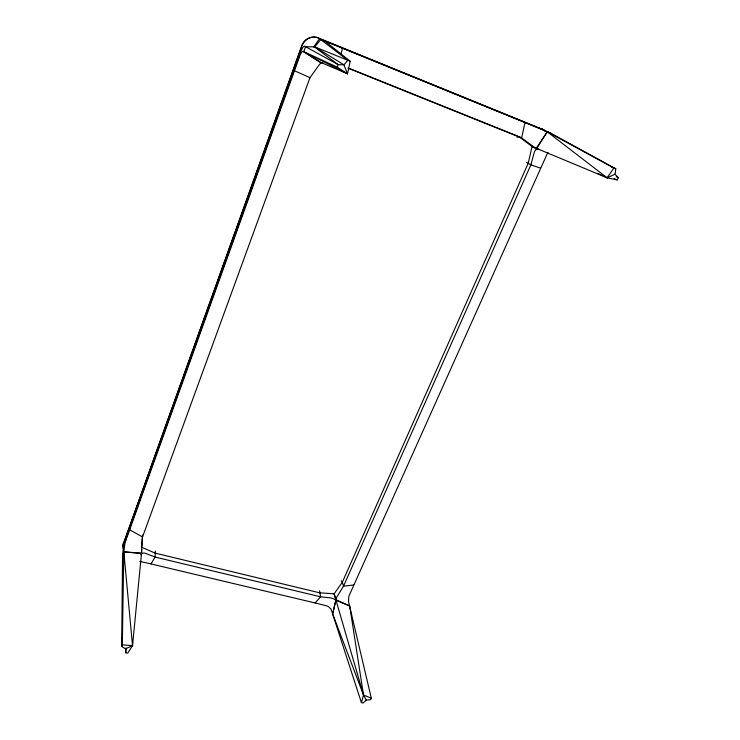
<?xml version="1.0" encoding="UTF-8"?>
<svg xmlns="http://www.w3.org/2000/svg" width="740" height="740" viewBox="0 0 740 740"><rect width="100%" height="100%" fill="white"/><g stroke="black" fill="none" stroke-linecap="round" stroke-linejoin="round"><path stroke-width="1.11" d="M142.589 535.011L141.516 553.409L132.525 645.622L125.504 648.804L121.674 646.482L122.562 555.37L123.441 547.174A11.526 1.489 -74.5 0 1 124.542 542.596L300.958 51.014A13.792 2.017 -70.6 0 1 302.882 47.443L304.427 46.056L338.143 64.639L343.924 64.806L347.846 60.301L350.177 61.244L347.495 73.787L321.336 62.65L302.614 51.125L300.792 53.567A5.929 0.869 -70.6 0 0 299.626 56.407L125.772 540.607M132.562 642.2L132.525 645.622L127.706 653.189L125.68 652.763L125.504 648.804M121.674 646.482L122.303 644.808L123.821 551.874L124.986 543.132A4.949 0.638 -74.5 0 1 125.772 540.607M141.506 553.492L141.608 549.284M140.757 554.815L142.45 553.15L144.689 553.067L155.058 557.054L320.614 596.819L331.178 597.966L334.378 599.15L335.562 600.112L335.488 601.518L332.63 613.904L361.416 702.63L363.192 703L366.198 700.068L370.592 699.726L371.314 698.209L348.54 601.611L348.697 597.291A4.634 1.563 -77.1 0 1 349.447 594.923L546.61 155.123A5.495 2.072 -66.4 0 1 548.081 152.644M125.837 648.148L125.68 652.763L125.874 648.194M129.722 527.426L129.611 529.794L142.542 536.944L309.995 77.672L319.255 64.75L321.336 62.65L322.908 62.65M123.229 548.682A11.22 9.491 -4.1 0 1 123.423 543.752L301.68 45.788A13.561 12.811 -88.1 0 1 318.293 37.897L542.633 129.343A12.636 11.211 -58.7 0 1 545.158 130.832M141.738 546.129L142.33 537.434M122.146 640.748L122.433 637.307M313.732 46.999L319.412 38.813L327.931 42.115M366.198 700.068L363.516 695.027L332.63 613.904L336.617 597.365L343.499 586.191L530.876 164.826L534.437 151.644L536.297 149.147L539.09 149.267M155.345 551.041L155.058 557.054L151.016 563.926L139.879 561.401M532.06 146.529L607.115 177.822L617.28 179.922L618.326 177.72L615.014 174.215L615.8 168.803L551.263 133.44L539.09 128.149M536.297 149.147L547.276 131.812L551.263 133.44M340.816 54.594L342.509 48.146L341.612 47.684M361.416 702.63L363.516 695.027L349.706 605.977L335.562 600.112M123.423 543.752L301.948 45.954A13.588 12.83 -88.1 0 1 318.598 38.055L318.293 37.897M122.562 555.37L123.821 551.874L141.821 553.566M321.095 63.011L303.807 51.652L305.565 46.777L314.704 46.851L343.924 64.806L347.495 73.787L337.227 67.118L338.143 64.639L313.732 46.407M611.582 167.083L615.8 168.803L613.839 168.008L607.115 177.822L597.744 173.29M334.091 593.878L342.333 582.241L528.184 163.29L532.088 146.418L536.398 148.648M517.001 137.344L518.953 136.604L521.607 137.954L536.084 148.537L547.276 131.812L613.839 168.008M151.016 563.926L315.092 602.961L320.614 596.819L319.55 590.77M615.014 174.215L607.115 177.822L547.276 131.812L540.024 128.621M353.803 584.979L343.499 586.191L342.333 582.241L341.159 580.724M141.534 553.104L123.821 551.874L132.525 645.622L122.303 644.808M315.092 602.961L326.174 605.727A4.56 2.276 25 0 1 328.477 606.671L331.011 609.029L332.63 613.904M540.626 168.202L530.876 164.826L526.436 162.449M347.93 68.145L521.607 137.954L525.039 122.498L523.374 121.73M349.733 68.57L517.88 136.179M329.152 42.606L539.571 128.427M350.177 61.244L325.35 41.44L319.384 38.822M371.314 698.209L363.516 695.027L334.138 593.804M539.109 128.242L324.222 40.811L325.35 41.44M349.706 605.977L336.08 599.872M309.995 77.672L293.688 70.42M614.117 178.534L617.28 179.922M141.664 547.221L155.067 553.104L319.588 592.805L334.23 593.813L335.979 600.121M542.633 129.343L541.967 129.037A12.608 11.193 -58.7 0 1 545.565 131.544M337.227 67.118L303.807 51.652L347.495 73.787M616.3 176.656L618.326 177.72M518.953 136.604L532.143 146.585M123.044 546.527A11.202 9.481 -4.1 0 1 123.478 542.827M320.753 39.562L314.704 46.851L347.846 60.301L320.753 39.562"/></g></svg>
